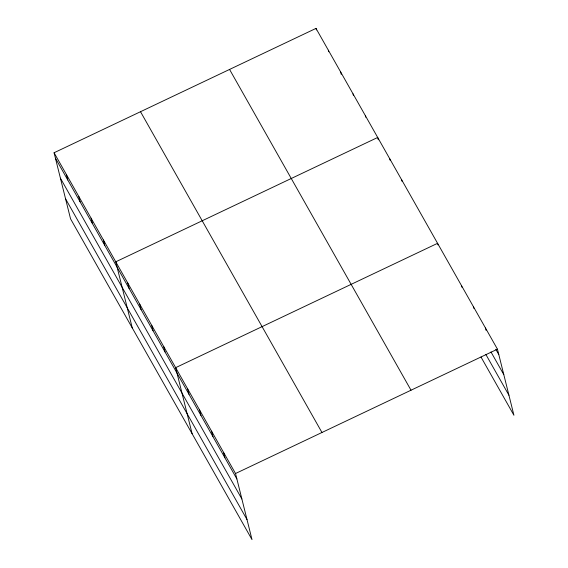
<?xml version="1.0" encoding="UTF-8"?>
<svg xmlns="http://www.w3.org/2000/svg" width="568" height="568" viewBox="0 0 568 568"><rect width="100%" height="100%" fill="white"/><g stroke="black" fill="none" stroke-linecap="round" stroke-linejoin="round"><path stroke-width="0.85" d="M54.074 152.749L235.528 473.52L252 539.6L70.546 218.822L54.074 152.749L316 28.4L497.454 349.178L513.926 415.251L480.997 357.031M235.528 473.52L497.454 349.178M495.814 349.313L498.803 354.602M490.965 351.933L503.795 374.617M485.839 354.411L508.935 395.236M229.564 69.438L411.019 390.209M140.509 111.711L321.964 432.489M55.423 158.174L236.877 478.952M60.414 178.189L241.869 498.967M65.554 198.807L247.009 519.585M485.477 328.006L486.059 330.327M473.499 306.834L473.889 308.381M461.528 285.661L461.912 287.216M437.964 244.872L437.573 243.317L175.647 367.666L192.119 433.746M401.647 179.808L402.03 181.355M389.669 158.635L390.053 160.183M378.274 139.792L377.692 137.463L115.766 261.812L132.245 327.885M365.352 115.652L365.742 117.2M353.012 93.841L353.402 95.388M340.679 72.022L341.254 74.351M328.339 50.211L328.723 51.766M316 28.4L316.383 29.948M223.551 452.355L224.907 457.78M211.573 431.183L212.929 436.607M199.595 410.011L200.951 415.435M187.625 388.839L188.974 394.263M163.669 346.494L165.025 351.926M151.691 325.322L153.048 330.753M139.721 304.157L141.07 309.581M127.743 282.985L129.092 288.409M103.426 240.001L104.782 245.426M91.086 218.183L92.442 223.614M78.746 196.372L80.102 201.803M66.413 174.561L67.762 179.985"/></g></svg>
